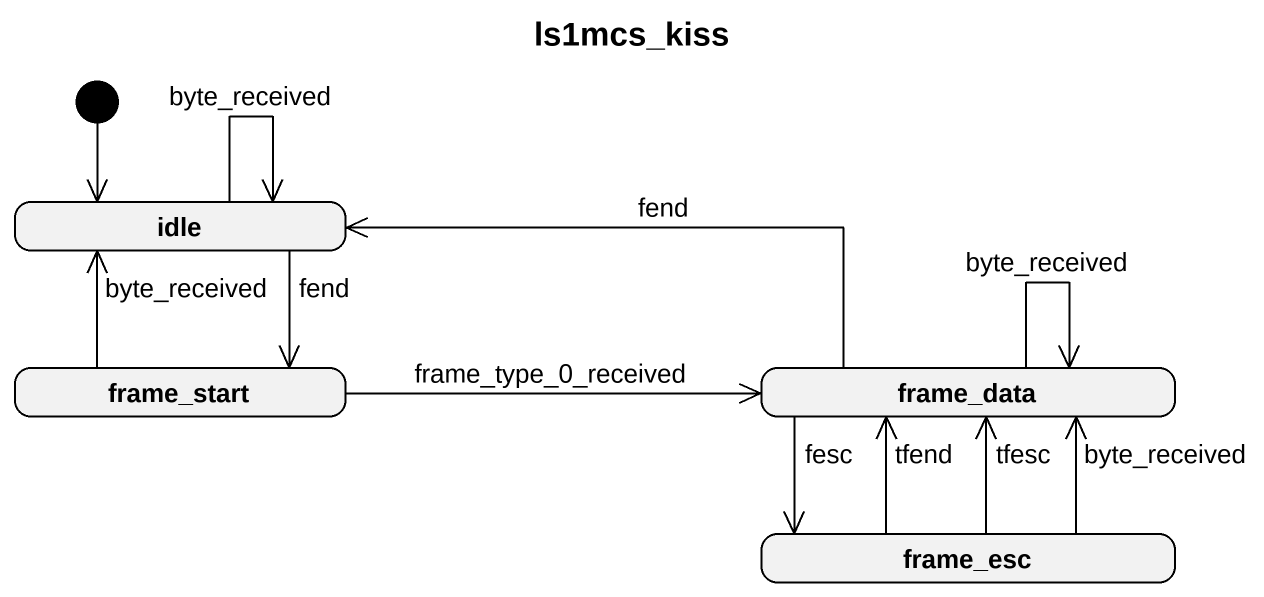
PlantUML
@startuml
title ls1mcs_kiss
hide empty description
state idle
state frame_start
state frame_data
state frame_esc
[*] --> idle
idle --> idle : byte_received
idle --> frame_start : fend
frame_start -up-> idle : byte_received
frame_start -right-> frame_data : frame_type_0_received
frame_data -left-> idle : fend
frame_data --> frame_data : byte_received
frame_data --> frame_esc : fesc
frame_esc -up-> frame_data : tfend
frame_esc -up-> frame_data : tfesc
frame_esc -up-> frame_data : byte_received
@enduml
